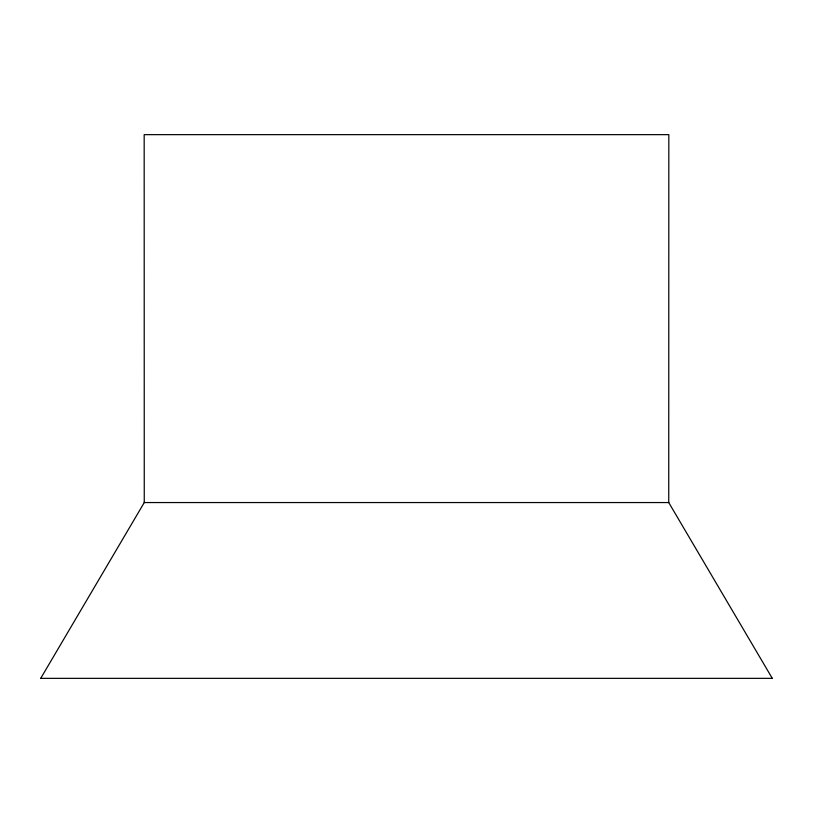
<?xml version="1.0" encoding="UTF-8"?>
<svg xmlns="http://www.w3.org/2000/svg" width="813" height="813" viewBox="0 0 813 813"><rect width="100%" height="100%" fill="white"/><g stroke="black" fill="none" stroke-linecap="round" stroke-linejoin="round"><path stroke-width="1.22" d="M40.721 678.347L144.257 502.556L144.175 134.653L668.825 134.653L668.743 502.556L772.279 678.347M144.175 502.556L668.825 502.556M40.65 678.347L772.35 678.347"/></g></svg>
